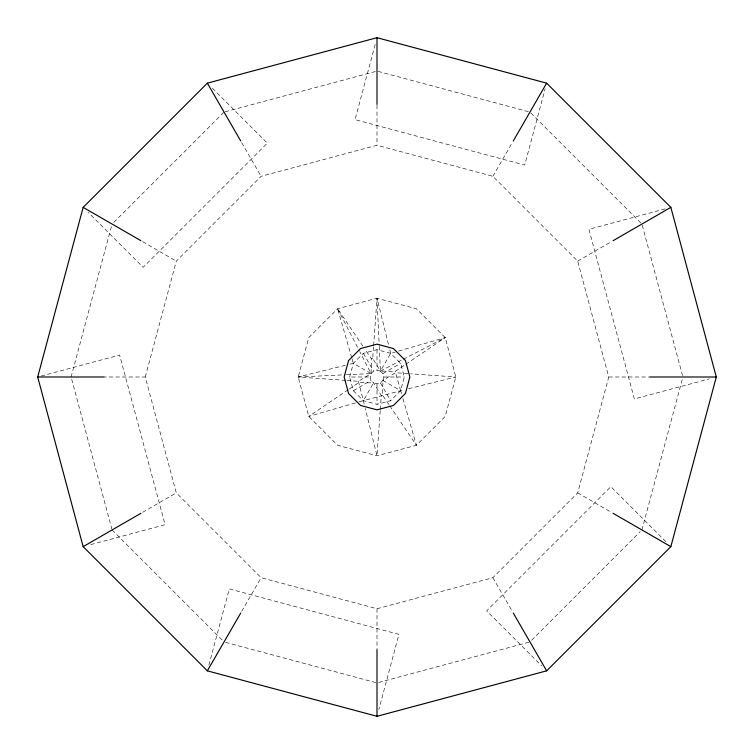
<?xml version="1.0" encoding="UTF-8"?>
<svg xmlns="http://www.w3.org/2000/svg" width="754" height="754" viewBox="0 0 754 754"><rect width="100%" height="100%" fill="white"/><g stroke="black" fill="none" stroke-linecap="round" stroke-linejoin="round"><path stroke-width="0.57" stroke-dasharray="3.77 2.83" d="M380.299 409.45L381.288 395.548L373.588 382.919L371.081 380.412L370.167 377L371.081 373.588L371.439 358.791L364.927 349.177M373.541 346.868L372.712 358.452L380.412 371.081L382.919 373.588L383.833 377L382.919 380.412L382.561 395.209L389.073 404.823M373.626 345.709L377 298.207L416.397 308.763L445.237 337.603L455.793 377L445.237 416.397L416.397 445.237L377 455.793L337.603 445.237L308.763 416.397L298.207 377L308.763 337.603L337.603 308.763L377 298.207L388.715 345.455M380.214 410.61L377 455.793L365.285 408.545M71.093 377L111.771 225.182M145.258 377L176.304 261.129L261.129 176.304L377 145.258L492.871 176.304L577.696 261.129L608.742 377L577.696 492.871L492.871 577.696L377 608.742L261.129 577.696L176.304 492.871L145.258 377L105.23 377M208.877 665.151L229.301 588.912L398.951 634.368L378.828 709.476M375.172 44.524L355.049 119.632L524.699 165.088L545.123 88.849M349.677 377L353.334 363.334L363.334 353.334L377 349.677L390.666 353.334L400.666 363.334L404.323 377L400.666 390.666L390.666 400.666L377 404.323L363.334 400.666L353.334 390.666L349.677 377L370.167 377M641.918 529.949L682.295 379.262M241.704 611.343L261.129 577.696M358.885 401.948L363.334 400.666L373.588 382.919L377 383.833L380.412 382.919L382.919 380.412L395.548 372.712L409.45 373.701M346.868 380.459L358.452 381.288L371.081 373.588L373.588 371.081L377 370.167L380.412 371.081L390.666 353.334L395.115 352.052M492.871 176.304L512.296 142.657M113.741 222.392L224.051 112.082M531.608 640.259L640.259 531.608M348.216 389.724L308.763 416.397L357.764 402.268M349.177 389.073L358.791 382.561L373.588 382.919M379.262 346.397L380.412 371.081L395.209 371.439L404.823 364.927M405.784 364.276L445.237 337.603L396.236 351.732M142.657 512.296L176.304 492.871M353.334 390.666L371.081 380.412M382.919 373.588L400.666 363.334M577.696 261.129L611.343 241.704M380.412 371.081L402.372 359.743M403.418 359.206L445.237 337.603M364.173 404.04L363.334 400.666L404.04 389.827M225.182 111.771L377 71.093M41.112 376.086L119.632 355.049L165.088 524.699L88.849 545.123M665.151 208.877L588.912 229.301L634.368 398.951L709.476 378.828M371.439 358.791L372.712 358.452M528.818 642.229L377 682.907L225.182 642.229M345.709 380.374L298.207 377L345.455 365.285M349.96 364.173L353.334 363.334L371.081 373.588L359.743 351.628M408.545 388.715L455.793 377L410.61 373.786M298.207 377L345.228 374.795M346.397 374.738L371.081 373.588M383.833 377L404.323 377M608.742 377L648.77 377M378.131 71.394L529.949 112.082L641.918 224.051L682.606 375.869M142.657 241.704L176.304 261.129M382.919 380.412L400.666 390.666L401.948 395.115M577.696 492.871L611.343 512.296M212.345 88.152L267.331 143.137L143.137 267.331L88.152 212.345M665.848 541.655L610.863 486.669L486.669 610.863L541.655 665.848M112.082 529.949L222.392 640.259M351.732 357.764L337.603 308.763L364.276 348.216M389.724 405.784L416.397 445.237L402.268 396.236M241.704 142.657L261.129 176.304M363.334 353.334L373.588 371.081M380.412 382.919L390.666 400.666M492.871 577.696L512.296 611.343M337.603 308.763L359.206 350.582M352.052 358.885L353.334 363.334M400.666 390.666L395.209 371.439M358.452 381.288L363.334 400.666M71.705 379.262L111.771 528.818M389.827 349.96L390.666 353.334M377 298.207L379.205 345.228M377 105.23L377 145.258M377 349.677L377 370.167M377 383.833L377 404.323M377 608.742L377 648.77"/><path stroke-width="1.13" d="M37.7 377L83.157 207.35L207.35 83.157L377 37.7L546.65 83.157L670.843 207.35L716.3 377L670.843 546.65L546.65 670.843L377 716.3L207.35 670.843L83.157 546.65L37.7 377L104.42 377M207.35 670.843L240.715 613.059M513.286 140.941L546.65 83.157M83.157 546.65L140.941 513.286M613.059 240.715L670.843 207.35M649.58 377L716.3 377M83.157 207.35L140.941 240.715M613.059 513.286L670.843 546.65M207.35 83.157L240.715 140.941M513.286 613.059L546.65 670.843M377 37.7L377 104.42M377 649.58L377 716.3M348.546 360.572L344.144 377L348.546 393.428L360.572 405.454L377 409.856L393.428 405.454L405.454 393.428L409.856 377L405.454 360.572L393.428 348.546L377 344.144L360.572 348.546L348.546 360.572"/></g></svg>
